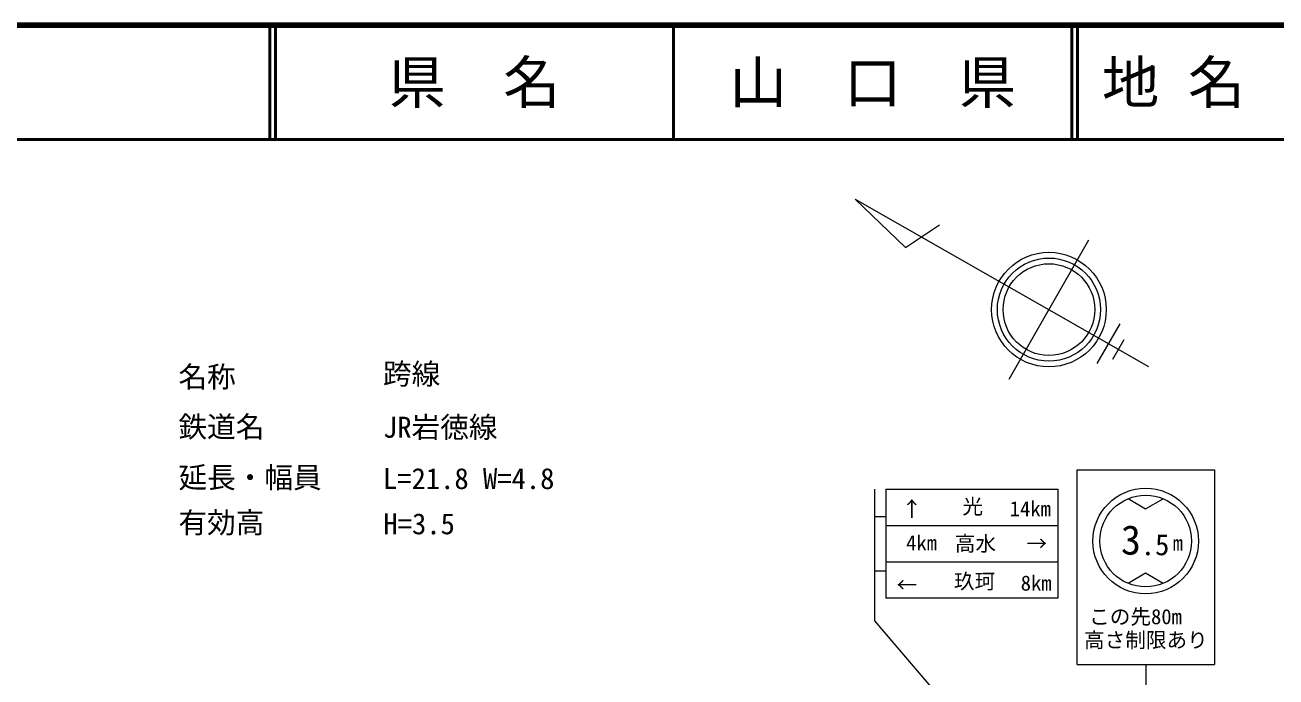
# Model space of a CAD drawing. Units: millimetres, scale not verified. Extents: x 40000 to 680000, y 20000 to 380000.
# Drawn here: x 276400 to 385566, y 323106 to 380000 of the extents above; entities that cross this region are included whole.
import ezdxf
from ezdxf.enums import TextEntityAlignment as Align

# ---------------------------------------------------------------- set-up
doc = ezdxf.new("R2010")
doc.units = ezdxf.units.MM
doc.header["$LTSCALE"] = 1000
for name, color, linetype, lineweight in [('M-BMK-SRVR', 3, 'Continuous', 13), ('M-STR-HTXT', 7, 'Continuous', 13), ('M-STR-STRC', 7, 'Continuous', 13), ('M-TTL', 2, 'Continuous', 140), ('M-TTL-LINE', 7, 'Continuous', 50)]:
    doc.layers.add(name, color=color, linetype=linetype, lineweight=lineweight)
doc.layers.add('M-TTL-TXT', color=7, linetype='Continuous')
doc.styles.add('ＭＳ ゴシック', font='')
doc.styles.get('ＭＳ ゴシック').set_extended_font_data('MS Gothic')

msp = doc.modelspace()

# ---------------------------------------------------------------- linework, layer by layer
at = {"layer": 'M-BMK-SRVR'}
for p, q in [((348855, 364816), (374438, 350207)), ((362282, 349087), (369225, 361245)), ((369972, 350454), (371956, 353928)), ((371336, 350827), (372328, 352563))]:
    msp.add_line(p, q, dxfattribs=at)
msp.add_lwpolyline([(348855, 364816), (353230, 360590), (356198, 362551)], dxfattribs=at)
for radius in [5000, 4500, 4000]:
    msp.add_circle((365754, 355166), radius, dxfattribs=at)
at = {"layer": 'M-STR-STRC'}
for p, q in [((368211, 341182), (380211, 341182)), ((368211, 324182), (368211, 341182)), ((380211, 341182), (380211, 324182)), ((350532, 339493), (350532, 327994)), ((351532, 339493), (366531, 339493)), ((351532, 339493), (351532, 329994)), ((366531, 339493), (366531, 329994)), ((372673, 338668), (374194, 337775)), ((374194, 337775), (375733, 338661)), ((350532, 337118), (351532, 337118)), ((351532, 336327), (366531, 336327)), ((351532, 333160), (366531, 333161)), ((350532, 332369), (351532, 332369)), ((374194, 332162), (372656, 331276)), ((375716, 331269), (374194, 332162)), ((366531, 329994), (351532, 329994)), ((350532, 327994), (384900, 287790)), ((368211, 324182), (380211, 324182)), ((374211, 324182), (374211, 321039))]:
    msp.add_line(p, q, dxfattribs=at)
for radius in [4606, 4000]:
    msp.add_circle((374194, 334969), radius, dxfattribs=at)
at = {"layer": 'M-TTL'}
msp.add_line((680000, 380000), (40000, 380000), dxfattribs=at)
at = {"layer": 'M-TTL-LINE'}
for p, q in [((297750, 380000), (297750, 370000)), ((298250, 380000), (298250, 370000)), ((333000, 380000), (333000, 370000)), ((367750, 380000), (367750, 370000)), ((368250, 380000), (368250, 370000)), ((40000, 370000), (680000, 370000))]:
    msp.add_line(p, q, dxfattribs=at)

# ---------------------------------------------------------------- texts
at = {"layer": 'M-STR-HTXT', "style": 'ＭＳ ゴシック'}
for s, p in [('名称', (289788, 347833)), ('跨線', (307638, 348085)), ('鉄道名', (289788, 343476)), ('JR岩徳線', (307638, 343437)), ('延長・幅員', (289788, 339049)), ('L=21.8 W=4.8', (307638, 338954)), ('有効高', (289788, 335109)), ('H=3.5', (307677, 335006))]:
    msp.add_text(s, height=1833, dxfattribs=at).set_placement(p, align=Align.BOTTOM_LEFT)
at = {"layer": 'M-STR-STRC', "style": 'ＭＳ ゴシック'}
for s, height, p in [('↑', 1320, (352890, 336729)), ('光', 1320, (358203, 336935)), ('14km', 1320, (362330, 336735)), ('3', 2566, (372038, 333015)), (' 4km', 1320, (352392, 333753)), ('高水', 1320, (357536, 333691)), ('→', 1320, (363796, 333691)), ('.5', 1833, (373768, 333181)), ('m', 1320, (376555, 333744)), ('玖珂', 1320, (357462, 330405)), ('8km', 1320, (363291, 330245)), ('この先80m', 1320, (369261, 327315)), ('高さ制限あり', 1320, (368811, 325277))]:
    msp.add_text(s, height=height, dxfattribs=at).set_placement(p, align=Align.BOTTOM_LEFT)
msp.add_text('→', height=1320, rotation=180, dxfattribs=at).set_placement((354251, 332235), align=Align.BOTTOM_LEFT)
at = {"layer": 'M-TTL-TXT', "style": 'ＭＳ ゴシック'}
for s, p in [('県\u3000名', (315625, 375000)), ('山\u3000口\u3000県', (350375, 375000))]:
    msp.add_text(s, height=3666, dxfattribs=at).set_placement(p, align=Align.MIDDLE_CENTER)
msp.add_text('地 名', height=3666, dxfattribs=at).set_placement((370380, 375000), align=Align.MIDDLE_LEFT)

doc.saveas('drawing.dxf')
